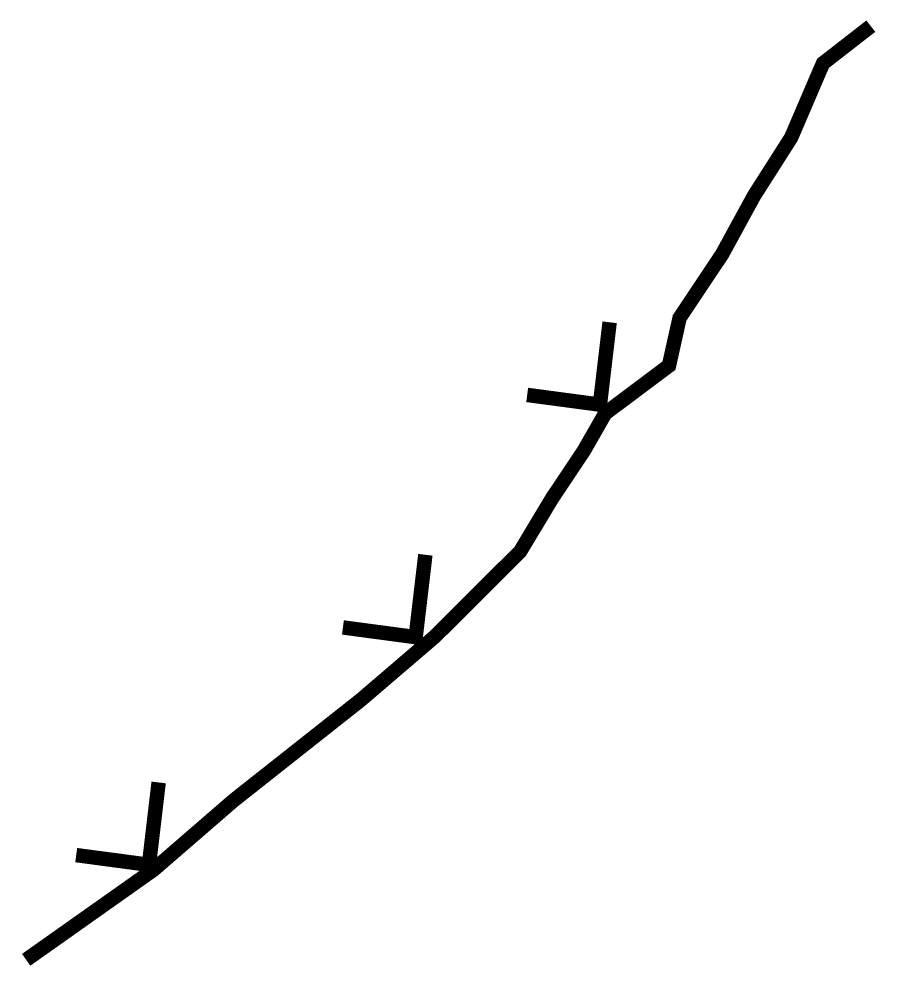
# Model space of a CAD drawing. Extents: x -0.05 to 5.9, y -0.05 to 6.51.
import ezdxf

# ---------------------------------------------------------------- set-up
doc = ezdxf.new("R2010")
doc.units = 0
doc.header["$MEASUREMENT"] = 0
doc.layers.get('0').update_dxf_attribs({"linetype": 'CONTINUOUS'})

msp = doc.modelspace()

# ---------------------------------------------------------------- linework, layer by layer
at = {"const_width": 0.1}
for points in [[(5.8477, 6.4626), (5.5167, 6.2055), (5.296, 5.6915), (5.0386, 5.2876), (4.8179, 4.8836), (4.5237, 4.443), (4.4501, 4.1125), (4.0088, 3.7821), (3.8617, 3.525), (3.641, 3.1946), (3.4204, 2.8274), (3.0894, 2.4969), (2.8319, 2.2399), (2.317, 1.7992), (1.4343, 1.1016), (0.8827, 0.6242), (0, 0)], [(3.4686, 3.9101), (3.9722, 3.843), (4.0394, 4.413)], [(2.1929, 2.3007), (2.6965, 2.2336), (2.7636, 2.8036)], [(0.3463, 0.7248), (0.8499, 0.6577), (0.9171, 1.2277)]]:
    msp.add_lwpolyline(points, dxfattribs=at)

doc.saveas('drawing.dxf')
